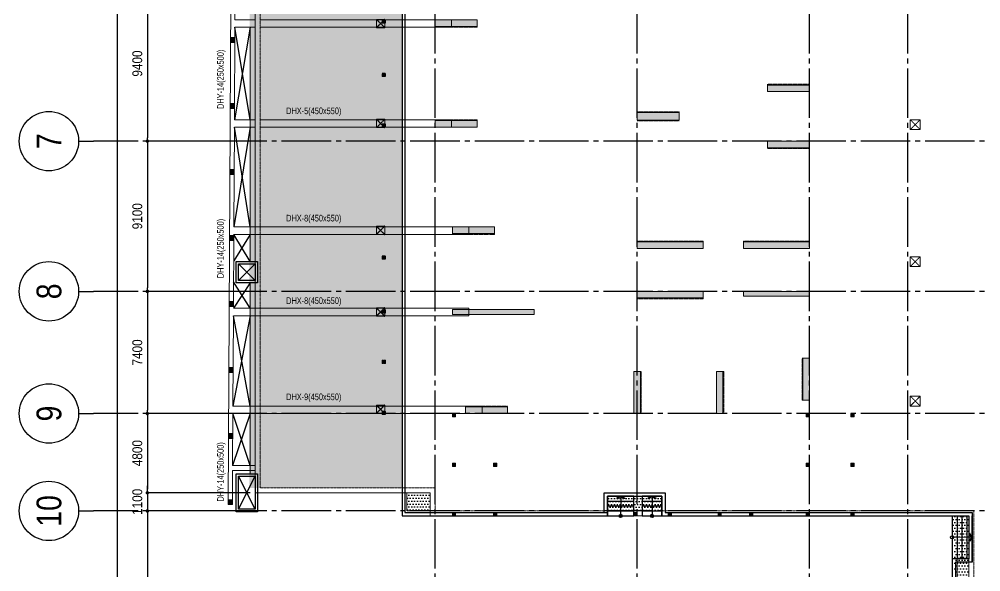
# Model space of a CAD drawing. Header units: millimetres. Extents: x 397144 to 10081729, y 99180 to 1327802.
# Drawn here: x 4924693 to 4982963, y 548975 to 582444 of the extents above; entities that cross this region are included whole.
import ezdxf
from ezdxf.enums import TextEntityAlignment as Align

# ---------------------------------------------------------------- set-up
doc = ezdxf.new("R2010")
doc.units = ezdxf.units.MM
doc.header["$PDSIZE"] = -10
for name, pattern in [('CHG_XX_Cot_Tang 1$0$CENTER', [20.2, 12.7, -2.5, 2.5, -2.5]), ('CHG_XX_Cot_Tang 1$0$CENTER2', [28.575, 19.05, -3.175, 3.175, -3.175]), ('CHG_XX_Cot_Tang 1$0$HIDDEN', [0.375, 0.25, -0.125]), ('CHG_XX_Cot_Tang 1$0$MB_Luoi truc$0$HTT Hidden 21', [3, 2, -1]), ('CHG_XX_Damsan_Tang 1_-0.150$0$HIDDEN', [0.375, 0.25, -0.125]), ('CHG_XX_Damsan_Tang 1_-0.150$0$HTT Hidden 10.5', [1.5, 1, -0.5]), ('CHG_XX_Luoi truc$0$MB_Luoi truc$0$Center101', [13, 10, -1, 1, -1])]:
    doc.linetypes.add(name, pattern=pattern)
doc.layers.get('0').update_dxf_attribs({"linetype": 'CONTINUOUS'})
doc.layers.get('Defpoints').update_dxf_attribs({"color": 12, "linetype": 'CONTINUOUS'})
for name, color, linetype in [("CHG_XX_Cot_Tang 1$0$'S_Concrete_Center_1", 8, 'CHG_XX_Cot_Tang 1$0$CENTER2'), ("CHG_XX_Cot_Tang 1$0$'S_General_Hatch_8", 8, 'CONTINUOUS'), ("CHG_XX_Cot_Tang 1$0$'S_Steel_ Bold", 8, 'CONTINUOUS'), ('CHG_XX_Cot_Tang 1$0$cot 500 dung +850', 1, 'CONTINUOUS'), ('CHG_XX_Cot_Tang 1$0$mb_cot tang 1-3$0$Concrete Line', 6, 'CONTINUOUS'), ('CHG_XX_Cot_Tang 1$0$Vach VH3', 3, 'CONTINUOUS'), ("CHG_XX_Damsan_Tang 1_-0.150$0$'S_General_Hatch_8", 8, 'CONTINUOUS'), ('CHG_XX_Damsan_Tang 1_-0.150$0$DTE-H-GDRAIN WATER', 1, 'CHG_XX_Damsan_Tang 1_-0.150$0$HTT Hidden 10.5'), ('CHG_XX_Luoi truc$0$Grid', 34, 'CONTINUOUS'), ('CHG_XX_Luoi truc$0$Grid Line', 8, 'CHG_XX_Luoi truc$0$MB_Luoi truc$0$Center101'), ('dim', 1, 'CONTINUOUS')]:
    doc.layers.add(name, color=color, linetype=linetype)
for name, color, linetype, lineweight in [("CHG_XX_Cot_Tang 1$0$'S_Steel_Cont_2 Normal", 2, 'CONTINUOUS', 25), ("CHG_XX_Cot_Tang 1$0$'S_Steel_Cont_2 Normal_Plate", 150, 'CONTINUOUS', 15), ('CHG_XX_Cot_Tang 1$0$Cot thep', 51, 'CONTINUOUS', 15), ('CHG_XX_Cot_Tang 1$0$MB_Luoi truc$0$Dim 300', 1, 'CONTINUOUS', 5), ('CHG_XX_Cot_Tang 1$0$Net thay Tuong', 3, 'CONTINUOUS', 20), ('CHG_XX_Cot_Tang 1$0$NS-Pier', 150, 'CONTINUOUS', 9), ('CHG_XX_Cot_Tang 1$0$NS-Pier @ 1', 150, 'CONTINUOUS', 9), ('CHG_XX_Cot_Tang 1$0$NS-Pier @ 100', 150, 'CONTINUOUS', 9), ('CHG_XX_Cot_Tang 1$0$NS-Pier @ 150', 150, 'CONTINUOUS', 9), ('CHG_XX_Cot_Tang 1$0$NS-Pier @ 200', 150, 'CONTINUOUS', 9), ('CHG_XX_Cot_Tang 1$0$NS-Pier @ 350', 150, 'CONTINUOUS', 9), ('CHG_XX_Cot_Tang 1$0$S_Concrete_Cont_2 Normal', 2, 'CONTINUOUS', 13), ("CHG_XX_Damsan_Tang 1_-0.150$0$'S_Concrete_Cont_2 Normal", 2, 'CONTINUOUS', 13), ("CHG_XX_Damsan_Tang 1_-0.150$0$'S_General_Hidden_1 Thin", 1, 'CHG_XX_Damsan_Tang 1_-0.150$0$HIDDEN', 18), ('CHG_XX_Damsan_Tang 1_-0.150$0$DBAO', 3, 'CONTINUOUS', 13), ('CHG_XX_Damsan_Tang 1_-0.150$0$DMo', 9, 'CHG_XX_Damsan_Tang 1_-0.150$0$HIDDEN', 9), ('TEXT', 7, 'CONTINUOUS', 15)]:
    doc.layers.add(name, color=color, linetype=linetype, lineweight=lineweight)
doc.styles.add('CHG_XX_Cot_Tang 1$0$MB_Luoi truc$0$Arial_C', font='arial.ttf', dxfattribs={"width": 0.85})
doc.styles.add('CHG_XX_Luoi truc$0$MB_Luoi truc$0$Grid A-F$0$VNI-HelveCB', font='VHELVCB_0.TTF')
doc.styles.add('TTP-HelCon', font='VHELVCN_0.TTF')
doc.dimstyles.new('CHG_XX_Cot_Tang 1$0$MB_Luoi truc$0$Dim 300 (A1-A2)', dxfattribs={"dimscale": 300, "dimtxt": 2, "dimasz": 0.7, "dimexe": 0, "dimexo": 1, "dimgap": 1, "dimtad": 1, "dimdec": 0, "dimzin": 12, "dimdsep": 46, "dimtxsty": 'CHG_XX_Cot_Tang 1$0$MB_Luoi truc$0$Arial_C', "dimblk": 'CHG_XX_Cot_Tang 1$0$MB_Luoi truc$0$_Dot', "dimcen": 1, "dimclrd": 256, "dimclre": 256, "dimclrt": 3, "dimadec": 0, "dimazin": 0, "dimtfac": 1, "dimtdec": 0, "dimtix": 1, "dimtmove": 2, "dimatfit": 3, "dimldrblk": 'CHG_XX_Cot_Tang 1$0$MB_Luoi truc$0$HTT Arrow 30', "dimfxl": 1, "dimtolj": 1, "dimtzin": 0, "dimarcsym": 0})

# ---------------------------------------------------------------- blocks, each defined once
blk = doc.blocks.new('CHG_XX_Cot_Tang 1$0$MB_Luoi truc$0$_Dot')
at = {"color": 0, "linetype": 'ByBlock', "lineweight": -2}
blk.add_line((-0.5, 0), (-1, 0), dxfattribs=at)
at = {"color": 0, "linetype": 'ByBlock', "const_width": 0.5}
blk.add_lwpolyline([(-0.25, 0, 1), (0.25, 0, 1)], format="xyb", close=True, dxfattribs=at)
blk = doc.blocks.new('*D831')
at = {"layer": 'CHG_XX_Cot_Tang 1$0$MB_Luoi truc$0$Dim 300', "lineweight": -2, "transparency": 16777216}
for p, q in [((-11200, 116150), (-17432, 116150)), ((-17432, 115940), (-17432, 106960)), ((-11200, 106750), (-17432, 106750))]:
    blk.add_line(p, q, dxfattribs=at)
at = {"layer": 'Defpoints', "color": 0, "transparency": 16777216}
for p in [(-10900, 116150), (-17432, 106750), (-10900, 106750)]:
    blk.add_point(p, dxfattribs=at)
at = {"layer": 'CHG_XX_Cot_Tang 1$0$MB_Luoi truc$0$Dim 300', "lineweight": -2, "transparency": 16777216, "xscale": 210, "yscale": 210, "zscale": 210}
for p, rotation in [((-17432, 116150), 90), ((-17432, 106750), 270)]:
    blk.add_blockref('CHG_XX_Cot_Tang 1$0$MB_Luoi truc$0$_Dot', p, dxfattribs=dict(at, rotation=rotation))
at = {"layer": 'CHG_XX_Cot_Tang 1$0$MB_Luoi truc$0$Dim 300', "color": 3, "transparency": 16777216, "insert": (-18039, 111450), "char_height": 600, "attachment_point": 5, "rotation": 90, "style": 'CHG_XX_Cot_Tang 1$0$MB_Luoi truc$0$Arial_C'}
blk.add_mtext('\\A1;9400', dxfattribs=at)
blk = doc.blocks.new('CHG_XX_Cot_Tang 1$0$MB_Luoi truc$0$HTT Arrow 30')
blk.add_hatch(color=256).paths.add_polyline_path([(-2.5, 0.375), (-2.5, -0.375), (0, 0)])
at = {"color": 0, "linetype": 'ByBlock', "lineweight": -2}
for p, q in [((0, 0), (-2.5, 0.375)), ((-2.5, -0.375), (-2.5, 0.375)), ((0, 0), (-2.5, -0.375))]:
    blk.add_line(p, q, dxfattribs=at)
blk = doc.blocks.new('*D832')
at = {"layer": 'CHG_XX_Cot_Tang 1$0$MB_Luoi truc$0$Dim 300', "lineweight": -2, "transparency": 16777216}
for p, q in [((-11200, 106750), (-17432, 106750)), ((-17432, 106540), (-17432, 97860)), ((-11200, 97650), (-17432, 97650))]:
    blk.add_line(p, q, dxfattribs=at)
at = {"layer": 'Defpoints', "color": 0, "transparency": 16777216}
for p in [(-10900, 106750), (-17432, 97650), (-10900, 97650)]:
    blk.add_point(p, dxfattribs=at)
at = {"layer": 'CHG_XX_Cot_Tang 1$0$MB_Luoi truc$0$Dim 300', "lineweight": -2, "transparency": 16777216, "xscale": 210, "yscale": 210, "zscale": 210}
for p, rotation in [((-17432, 106750), 90), ((-17432, 97650), 270)]:
    blk.add_blockref('CHG_XX_Cot_Tang 1$0$MB_Luoi truc$0$_Dot', p, dxfattribs=dict(at, rotation=rotation))
at = {"layer": 'CHG_XX_Cot_Tang 1$0$MB_Luoi truc$0$Dim 300', "color": 3, "transparency": 16777216, "insert": (-18039, 102200), "char_height": 600, "attachment_point": 5, "rotation": 90, "style": 'CHG_XX_Cot_Tang 1$0$MB_Luoi truc$0$Arial_C'}
blk.add_mtext('\\A1;9100', dxfattribs=at)
blk = doc.blocks.new('*D833')
at = {"layer": 'CHG_XX_Cot_Tang 1$0$MB_Luoi truc$0$Dim 300', "lineweight": -2, "transparency": 16777216}
for p, q in [((-11200, 97650), (-17432, 97650)), ((-17432, 97440), (-17432, 90460)), ((-11200, 90250), (-17432, 90250))]:
    blk.add_line(p, q, dxfattribs=at)
at = {"layer": 'Defpoints', "color": 0, "transparency": 16777216}
for p in [(-10900, 97650), (-17432, 90250), (-10900, 90250)]:
    blk.add_point(p, dxfattribs=at)
at = {"layer": 'CHG_XX_Cot_Tang 1$0$MB_Luoi truc$0$Dim 300', "lineweight": -2, "transparency": 16777216, "xscale": 210, "yscale": 210, "zscale": 210}
for p, rotation in [((-17432, 97650), 90), ((-17432, 90250), 270)]:
    blk.add_blockref('CHG_XX_Cot_Tang 1$0$MB_Luoi truc$0$_Dot', p, dxfattribs=dict(at, rotation=rotation))
at = {"layer": 'CHG_XX_Cot_Tang 1$0$MB_Luoi truc$0$Dim 300', "color": 3, "transparency": 16777216, "insert": (-18039, 93950), "char_height": 600, "attachment_point": 5, "rotation": 90, "style": 'CHG_XX_Cot_Tang 1$0$MB_Luoi truc$0$Arial_C'}
blk.add_mtext('\\A1;7400', dxfattribs=at)
blk = doc.blocks.new('*D834')
at = {"layer": 'CHG_XX_Cot_Tang 1$0$MB_Luoi truc$0$Dim 300', "lineweight": -2, "transparency": 16777216}
for p, q in [((-11200, 90250), (-17432, 90250)), ((-17432, 90040), (-17432, 85660)), ((-11200, 85450), (-17432, 85450))]:
    blk.add_line(p, q, dxfattribs=at)
at = {"layer": 'Defpoints', "color": 0, "transparency": 16777216}
for p in [(-10900, 90250), (-17432, 85450), (-10900, 85450)]:
    blk.add_point(p, dxfattribs=at)
at = {"layer": 'CHG_XX_Cot_Tang 1$0$MB_Luoi truc$0$Dim 300', "lineweight": -2, "transparency": 16777216, "xscale": 210, "yscale": 210, "zscale": 210}
for p, rotation in [((-17432, 90250), 90), ((-17432, 85450), 270)]:
    blk.add_blockref('CHG_XX_Cot_Tang 1$0$MB_Luoi truc$0$_Dot', p, dxfattribs=dict(at, rotation=rotation))
at = {"layer": 'CHG_XX_Cot_Tang 1$0$MB_Luoi truc$0$Dim 300', "color": 3, "transparency": 16777216, "insert": (-18039, 87850), "char_height": 600, "attachment_point": 5, "rotation": 90, "style": 'CHG_XX_Cot_Tang 1$0$MB_Luoi truc$0$Arial_C'}
blk.add_mtext('\\A1;4800', dxfattribs=at)
blk = doc.blocks.new('*D835')
at = {"layer": 'CHG_XX_Cot_Tang 1$0$MB_Luoi truc$0$Dim 300', "lineweight": -2, "transparency": 16777216}
for p, q in [((-17432, 85660), (-17432, 85870)), ((-11200, 85450), (-17432, 85450)), ((-17432, 85450), (-17432, 84350)), ((-11200, 84350), (-17432, 84350)), ((-17432, 84140), (-17432, 83930))]:
    blk.add_line(p, q, dxfattribs=at)
at = {"layer": 'Defpoints', "color": 0, "transparency": 16777216}
for p in [(-10900, 85450), (-17432, 84350), (-10900, 84350)]:
    blk.add_point(p, dxfattribs=at)
at = {"layer": 'CHG_XX_Cot_Tang 1$0$MB_Luoi truc$0$Dim 300', "lineweight": -2, "transparency": 16777216, "xscale": 210, "yscale": 210, "zscale": 210}
for p, rotation in [((-17432, 85450), 270), ((-17432, 84350), 90)]:
    blk.add_blockref('CHG_XX_Cot_Tang 1$0$MB_Luoi truc$0$_Dot', p, dxfattribs=dict(at, rotation=rotation))
at = {"layer": 'CHG_XX_Cot_Tang 1$0$MB_Luoi truc$0$Dim 300', "color": 3, "transparency": 16777216, "insert": (-18039, 84900), "char_height": 600, "attachment_point": 5, "rotation": 90, "style": 'CHG_XX_Cot_Tang 1$0$MB_Luoi truc$0$Arial_C'}
blk.add_mtext('\\A1;1100', dxfattribs=at)
blk = doc.blocks.new('*D836')
at = {"layer": 'CHG_XX_Cot_Tang 1$0$MB_Luoi truc$0$Dim 300', "lineweight": -2, "transparency": 16777216}
for p, q in [((-11200, 84350), (-17432, 84350)), ((-17432, 84140), (-17432, 74060)), ((-11200, 73850), (-17432, 73850))]:
    blk.add_line(p, q, dxfattribs=at)
at = {"layer": 'Defpoints', "color": 0, "transparency": 16777216}
for p in [(-10900, 84350), (-17432, 73850), (-10900, 73850)]:
    blk.add_point(p, dxfattribs=at)
at = {"layer": 'CHG_XX_Cot_Tang 1$0$MB_Luoi truc$0$Dim 300', "lineweight": -2, "transparency": 16777216, "xscale": 210, "yscale": 210, "zscale": 210}
for p, rotation in [((-17432, 84350), 90), ((-17432, 73850), 270)]:
    blk.add_blockref('CHG_XX_Cot_Tang 1$0$MB_Luoi truc$0$_Dot', p, dxfattribs=dict(at, rotation=rotation))
at = {"layer": 'CHG_XX_Cot_Tang 1$0$MB_Luoi truc$0$Dim 300', "color": 3, "transparency": 16777216, "insert": (-18039, 79100), "char_height": 600, "attachment_point": 5, "rotation": 90, "style": 'CHG_XX_Cot_Tang 1$0$MB_Luoi truc$0$Arial_C'}
blk.add_mtext('\\A1;10500', dxfattribs=at)
blk = doc.blocks.new('*D845')
at = {"layer": 'CHG_XX_Cot_Tang 1$0$MB_Luoi truc$0$Dim 300', "lineweight": -2, "transparency": 16777216}
for p, q in [((-11200, 163400), (-19232, 163400)), ((-19232, -8790), (-19232, 163190)), ((-11200, -9000), (-19232, -9000))]:
    blk.add_line(p, q, dxfattribs=at)
at = {"layer": 'Defpoints', "color": 0, "transparency": 16777216}
for p in [(-19232, 163400), (-10900, 163400), (-10900, -9000)]:
    blk.add_point(p, dxfattribs=at)
at = {"layer": 'CHG_XX_Cot_Tang 1$0$MB_Luoi truc$0$Dim 300', "lineweight": -2, "transparency": 16777216, "xscale": 210, "yscale": 210, "zscale": 210}
for p, rotation in [((-19232, 163400), 90), ((-19232, -9000), 270)]:
    blk.add_blockref('CHG_XX_Cot_Tang 1$0$MB_Luoi truc$0$_Dot', p, dxfattribs=dict(at, rotation=rotation))
at = {"layer": 'CHG_XX_Cot_Tang 1$0$MB_Luoi truc$0$Dim 300', "color": 3, "transparency": 16777216, "insert": (-19839, 77200), "char_height": 600, "attachment_point": 5, "rotation": 90, "style": 'CHG_XX_Cot_Tang 1$0$MB_Luoi truc$0$Arial_C'}
blk.add_mtext('\\A1;172400', dxfattribs=at)
blk = doc.blocks.new('*U882')
at = {"layer": 'CHG_XX_Cot_Tang 1$0$NS-Pier @ 1'}
h = blk.add_hatch(color=256, dxfattribs=at)
h.dxf.hatch_style = 1
h.paths.add_polyline_path([(400, 0), (0, 0), (0, -2550), (400, -2550)])
at = {"layer": 'CHG_XX_Cot_Tang 1$0$NS-Pier @ 100'}
h = blk.add_hatch(color=256, dxfattribs=at)
h.dxf.hatch_style = 1
h.paths.add_polyline_path([(400, 0), (0, 0), (0, -2550), (400, -2550)])
at = {"layer": 'CHG_XX_Cot_Tang 1$0$NS-Pier @ 150'}
h = blk.add_hatch(color=256, dxfattribs=at)
h.dxf.hatch_style = 1
h.paths.add_polyline_path([(400, 0), (0, 0), (0, -2550), (400, -2550)])
at = {"layer": 'CHG_XX_Cot_Tang 1$0$NS-Pier @ 200'}
h = blk.add_hatch(color=256, dxfattribs=at)
h.dxf.hatch_style = 1
h.paths.add_polyline_path([(400, 0), (0, 0), (0, -2550), (400, -2550)])
at = {"layer": 'CHG_XX_Cot_Tang 1$0$NS-Pier @ 350'}
h = blk.add_hatch(color=256, dxfattribs=at)
h.dxf.hatch_style = 1
h.paths.add_polyline_path([(400, 0), (0, 0), (0, -2550), (400, -2550)])
blk = doc.blocks.new('CHG_XX_Cot_Tang 1$0$Block A_C450x2250')
at = {"layer": 'CHG_XX_Cot_Tang 1$0$NS-Pier', "color": 9, "linetype": 'CHG_XX_Cot_Tang 1$0$MB_Luoi truc$0$HTT Hidden 21'}
blk.add_lwpolyline([(0, 0), (-50, 0), (-50, -2550), (0, -2550)], dxfattribs=at)
at = {"layer": 'CHG_XX_Cot_Tang 1$0$NS-Pier'}
blk.add_lwpolyline([(400, -2550), (0, -2550), (0, 0), (400, 0)], close=True, dxfattribs=at)
blk.add_blockref('*U882', (0, 0), dxfattribs=at)
blk = doc.blocks.new('CHG_XX_Cot_Tang 1$0$Block A_C4950x300')
at = {"layer": 'CHG_XX_Cot_Tang 1$0$NS-Pier', "true_color": 0xed1f24}
h = blk.add_hatch(color=240, dxfattribs=at)
h.dxf.hatch_style = 1
h.paths.add_polyline_path([(4953, -300), (4950, 0), (0, 0), (3, -300)])
at = {"layer": 'CHG_XX_Cot_Tang 1$0$NS-Pier'}
blk.add_lwpolyline([(4953, -300), (4950, 0), (0, 0), (3, -300)], close=True, dxfattribs=at)
blk = doc.blocks.new('CHG_XX_Cot_Tang 1$0$HoBoi_C600x600')
at = {"layer": 'CHG_XX_Cot_Tang 1$0$NS-Pier', "linetype": 'CHG_XX_Cot_Tang 1$0$MB_Luoi truc$0$HTT Hidden 21'}
for p, q in [((300, 300), (-300, -300)), ((-300, 300), (300, -300))]:
    blk.add_line(p, q, dxfattribs=at)
at = {"layer": 'CHG_XX_Cot_Tang 1$0$NS-Pier'}
blk.add_lwpolyline([(300, -300), (300, 300), (-300, 300), (-300, -300)], close=True, dxfattribs=at)
blk = doc.blocks.new('CHG_XX_Cot_Tang 1$0$500x500')
at = {"color": 1, "linetype": 'CHG_XX_Cot_Tang 1$0$MB_Luoi truc$0$HTT Hidden 21'}
for p, q in [((250, 250), (-250, -250)), ((-250, 250), (250, -250))]:
    blk.add_line(p, q, dxfattribs=at)
at = {"layer": 'CHG_XX_Cot_Tang 1$0$NS-Pier', "color": 1}
blk.add_lwpolyline([(250, -250), (250, 250), (-250, 250), (-250, -250)], close=True, dxfattribs=at)
blk = doc.blocks.new('*U869')
at = {"layer": "CHG_XX_Cot_Tang 1$0$'S_Steel_ Bold", "linetype": 'CHG_XX_Cot_Tang 1$0$CENTER', "ltscale": 0.05}
for p, q in [((-13, 0), (13, 0)), ((0, 13), (0, -13))]:
    blk.add_line(p, q, dxfattribs=at)
at = {"layer": "CHG_XX_Cot_Tang 1$0$'S_Steel_ Bold", "color": 1}
blk.add_circle((0, 0), 7, dxfattribs=at)
blk = doc.blocks.new('CHG_XX_Cot_Tang 1$0$A$C42BB3C5E')
at = {"color": 8, "linetype": 'CHG_XX_Cot_Tang 1$0$MB_Luoi truc$0$HTT Hidden 21'}
blk.add_lwpolyline([(-75, -113), (125, -113), (125, 87), (-75, 87)], close=True, dxfattribs=at)
at = {"layer": "CHG_XX_Cot_Tang 1$0$'S_Concrete_Center_1"}
for p, q in [((25, 63), (25, -88)), ((125, -13), (-83, -13))]:
    blk.add_line(p, q, dxfattribs=at)
at = {"layer": "CHG_XX_Cot_Tang 1$0$'S_Steel_Cont_2 Normal"}
blk.add_lwpolyline([(-37, -15, 0.414214), (-43, -21), (-43, -50), (-50, -50), (-50, 25), (-43, 25), (-43, -4, 0.414214), (-37, -10), (87, -10, 0.414214), (93, -4), (93, 25), (100, 25), (100, -50), (93, -50), (93, -21, 0.414214), (87, -15)], format="xyb", close=True, dxfattribs=at)
at = {"layer": "CHG_XX_Cot_Tang 1$0$'S_Steel_Cont_2 Normal_Plate"}
blk.add_lwpolyline([(115, 45), (115, -70), (-65, -70), (-65, 45)], close=True, dxfattribs=at)
at = {"layer": "CHG_XX_Cot_Tang 1$0$'S_Steel_ Bold"}
for p in [(-10, 20), (60, 20)]:
    blk.add_blockref('*U869', p, dxfattribs=at)
at = {"layer": "CHG_XX_Cot_Tang 1$0$'S_Steel_ Bold", "xscale": -1, "rotation": 180}
for p in [(-10, -45), (60, -45)]:
    blk.add_blockref('*U869', p, dxfattribs=at)
blk = doc.blocks.new('CHG_XX_Cot_Tang 1$0$net pergola')
at = {"layer": 'CHG_XX_Cot_Tang 1$0$Net thay Tuong'}
for p in [(-37543, 62513), (-37543, 59288), (-37543, 56213), (-37543, 48213), (-37542, 44938), (-37542, 41888), (-37543, 38813)]:
    blk.add_blockref('CHG_XX_Cot_Tang 1$0$A$C42BB3C5E', p, dxfattribs=at)
at = {"layer": 'CHG_XX_Cot_Tang 1$0$Net thay Tuong', "rotation": 90}
for p in [(-22279, 32625), (-20206, 32626), (-17181, 32626), (-15281, 32625)]:
    blk.add_blockref('CHG_XX_Cot_Tang 1$0$A$C42BB3C5E', p, dxfattribs=at)
blk = doc.blocks.new('CHG_XX_Cot_Tang 1$0$cot thong gio')
at = {"layer": 'CHG_XX_Cot_Tang 1$0$S_Concrete_Cont_2 Normal', "color": 3, "ltscale": 0.8}
blk.add_lwpolyline([(-100, -70), (100, -70), (100, 130), (-100, 130)], close=True, dxfattribs=at)
blk.add_solid([(-100, 130), (-100, -70), (100, 130), (100, -70)], dxfattribs=at)
blk = doc.blocks.new('CHG_XX_Cot_Tang 1$0$Block A_C10450x300')
at = {"layer": 'CHG_XX_Cot_Tang 1$0$NS-Pier', "true_color": 0x139b48}
h = blk.add_hatch(color=114, dxfattribs=at)
h.dxf.hatch_style = 1
h.paths.add_polyline_path([(6450, 100), (6450, -300), (10450, -300), (10450, 100)])
h.paths.add_polyline_path([(4000, -300), (4000, 100), (0, 100), (0, -300)])
at = {"layer": 'CHG_XX_Cot_Tang 1$0$NS-Pier', "color": 9, "linetype": 'CHG_XX_Cot_Tang 1$0$MB_Luoi truc$0$HTT Hidden 21'}
for points in [[(0, 100), (0, 150), (4000, 150), (4000, 100)], [(6450, 100), (6450, 150), (10450, 150), (10450, 100)]]:
    blk.add_lwpolyline(points, dxfattribs=at)
at = {"layer": 'CHG_XX_Cot_Tang 1$0$NS-Pier'}
for points in [[(0, 100), (4000, 100), (4000, -300), (0, -300)], [(6450, 100), (10450, 100), (10450, -300), (6450, -300)]]:
    blk.add_lwpolyline(points, close=True, dxfattribs=at)
blk = doc.blocks.new('*U885')
at = {"layer": 'CHG_XX_Cot_Tang 1$0$NS-Pier @ 1'}
h = blk.add_hatch(color=256, dxfattribs=at)
h.dxf.hatch_style = 1
h.paths.add_polyline_path([(225, 0), (-225, 0), (-225, -2550), (225, -2550)])
at = {"layer": 'CHG_XX_Cot_Tang 1$0$NS-Pier @ 100'}
h = blk.add_hatch(color=256, dxfattribs=at)
h.dxf.hatch_style = 1
h.paths.add_polyline_path([(225, 0), (-225, 0), (-225, -2550), (225, -2550)])
at = {"layer": 'CHG_XX_Cot_Tang 1$0$NS-Pier @ 150'}
h = blk.add_hatch(color=256, dxfattribs=at)
h.dxf.hatch_style = 1
h.paths.add_polyline_path([(225, 0), (-225, 0), (-225, -2550), (225, -2550)])
at = {"layer": 'CHG_XX_Cot_Tang 1$0$NS-Pier @ 200'}
h = blk.add_hatch(color=256, dxfattribs=at)
h.dxf.hatch_style = 1
h.paths.add_polyline_path([(225, 0), (-225, 0), (-225, -2550), (225, -2550)])
at = {"layer": 'CHG_XX_Cot_Tang 1$0$NS-Pier @ 350'}
h = blk.add_hatch(color=256, dxfattribs=at)
h.dxf.hatch_style = 1
h.paths.add_polyline_path([(225, 0), (-225, 0), (-225, -2550), (225, -2550)])
blk = doc.blocks.new('CHG_XX_Cot_Tang 1$0$450x2550_cen')
at = {"layer": 'CHG_XX_Cot_Tang 1$0$NS-Pier', "color": 9, "linetype": 'CHG_XX_Cot_Tang 1$0$MB_Luoi truc$0$HTT Hidden 21'}
for points in [[(-225, 0), (-275, 0), (-275, -2550), (-225, -2550)], [(225, 0), (275, 0), (275, -2550), (225, -2550)]]:
    blk.add_lwpolyline(points, dxfattribs=at)
at = {"layer": 'CHG_XX_Cot_Tang 1$0$NS-Pier'}
blk.add_lwpolyline([(225, -2550), (-225, -2550), (-225, 0), (225, 0)], close=True, dxfattribs=at)
blk.add_blockref('*U885', (0, 0), dxfattribs=at)
blk = doc.blocks.new('*U875')
at = {"layer": 'CHG_XX_Luoi truc$0$Grid Line'}
blk.add_line((0, 0), (0, 608), dxfattribs=at)
at = {"layer": 'CHG_XX_Luoi truc$0$Grid', "lineweight": -2, "style": 'CHG_XX_Luoi truc$0$MB_Luoi truc$0$Grid A-F$0$VNI-HelveCB'}
for tag, p in [('GRIDSUB', (0, 617)), ('GRID', (0, -9))]:
    blk.add_attdef(tag, text='', height=5, dxfattribs=at).set_placement(p, align=Align.MIDDLE)
blk = doc.blocks.new('*U876')
at = {"layer": 'CHG_XX_Luoi truc$0$Grid Line'}
blk.add_line((0, 0), (0, 608), dxfattribs=at)
at = {"layer": 'CHG_XX_Luoi truc$0$Grid', "lineweight": -2, "style": 'CHG_XX_Luoi truc$0$MB_Luoi truc$0$Grid A-F$0$VNI-HelveCB'}
for tag, p in [('GRIDSUB', (0, 617)), ('GRID', (0, -9))]:
    blk.add_attdef(tag, text='', height=5, dxfattribs=at).set_placement(p, align=Align.MIDDLE)
blk = doc.blocks.new('*U877')
at = {"layer": 'CHG_XX_Luoi truc$0$Grid', "lineweight": -2}
blk.add_line((0, 441), (0, 438), dxfattribs=at)
blk.add_circle((0, 447), 6, dxfattribs=at)
at = {"layer": 'CHG_XX_Luoi truc$0$Grid Line'}
blk.add_line((0, 0), (0, 438), dxfattribs=at)
at = {"layer": 'CHG_XX_Luoi truc$0$Grid', "lineweight": -2, "style": 'CHG_XX_Luoi truc$0$MB_Luoi truc$0$Grid A-F$0$VNI-HelveCB'}
for tag, p in [('GRIDSUB', (0, 447)), ('GRID', (0, -9))]:
    blk.add_attdef(tag, text='', height=5, dxfattribs=at).set_placement(p, align=Align.MIDDLE)
blk = doc.blocks.new('CHG_XX_Luoi truc')
at = {"layer": 'CHG_XX_Luoi truc$0$Grid', "xscale": 300, "yscale": 300, "zscale": 300}
for name, p in [('*U876', (0, -12747)), ('*U875', (12250, -12747)), ('*U875', (22700, -12747)), ('*U875', (28650, -12747))]:
    blk.add_blockref(name, p, dxfattribs=at)
at = {"layer": 'CHG_XX_Luoi truc$0$Grid'}
ref = blk.add_blockref('*U877', (110703, 106750), dxfattribs=dict(at, xscale=300.0000000000013, yscale=300.0000000000013, zscale=300.0000000000013, rotation=90))
ref.add_attrib('GRIDSUB', '7', dxfattribs={"lineweight": -2, "height": 1500, "rotation": 90, "style": 'CHG_XX_Luoi truc$0$MB_Luoi truc$0$Grid A-F$0$VNI-HelveCB'}).set_placement((-23397, 106750), align=Align.MIDDLE)
ref = blk.add_blockref('*U877', (110703, 97650), dxfattribs=dict(at, xscale=300.0000000000013, yscale=300.0000000000013, zscale=300.0000000000013, rotation=90))
ref.add_attrib('GRIDSUB', '8', dxfattribs={"lineweight": -2, "height": 1500, "rotation": 90, "style": 'CHG_XX_Luoi truc$0$MB_Luoi truc$0$Grid A-F$0$VNI-HelveCB'}).set_placement((-23397, 97650), align=Align.MIDDLE)
ref = blk.add_blockref('*U877', (110703, 90250), dxfattribs=dict(at, xscale=300.0000000000013, yscale=300.0000000000013, zscale=300.0000000000013, rotation=90))
ref.add_attrib('GRIDSUB', '9', dxfattribs={"lineweight": -2, "height": 1500, "rotation": 90, "style": 'CHG_XX_Luoi truc$0$MB_Luoi truc$0$Grid A-F$0$VNI-HelveCB'}).set_placement((-23397, 90250), align=Align.MIDDLE)
ref = blk.add_blockref('*U877', (110703, 84350), dxfattribs=dict(at, xscale=300.0000000000013, yscale=300.0000000000013, zscale=300.0000000000013, rotation=90))
ref.add_attrib('GRIDSUB', '10', dxfattribs={"lineweight": -2, "height": 1500, "rotation": 90, "style": 'CHG_XX_Luoi truc$0$MB_Luoi truc$0$Grid A-F$0$VNI-HelveCB'}).set_placement((-23397, 84350), align=Align.MIDDLE)
blk = doc.blocks.new('CHG_XX_Damsan_Tang 1_-0.150$0$cot rào')
at = {"layer": "CHG_XX_Damsan_Tang 1_-0.150$0$'S_Concrete_Cont_2 Normal", "ltscale": 0.8}
blk.add_lwpolyline([(-150, -125), (150, -125), (150, 125), (-150, 125)], close=True, dxfattribs=at)
at = {"layer": 'CHG_XX_Damsan_Tang 1_-0.150$0$DMo', "ltscale": 0.8}
blk.add_solid([(-150, 125), (-150, -125), (150, 125), (150, -125)], dxfattribs=at)
blk = doc.blocks.new('*U799')
at = {"layer": 'CHG_XX_Damsan_Tang 1_-0.150$0$DMo', "ltscale": 0.8, "rotation": 359.852939534937}
blk.add_blockref('CHG_XX_Damsan_Tang 1_-0.150$0$cot rào', (-25, -25), dxfattribs=at)
blk = doc.blocks.new('*U800')
at = {"layer": 'CHG_XX_Damsan_Tang 1_-0.150$0$DMo', "color": 0, "linetype": 'ByBlock', "lineweight": -2, "transparency": 16777216}
for p in [(0, 0), (4000, -10), (8000, -21), (12000, -31), (16000, -41), (20000, -51), (24000, -62), (28000, -72), (32000, -82), (36000, -92), (40000, -103)]:
    blk.add_blockref('*U799', p, dxfattribs=at)
blk = doc.blocks.new('CHG_XX_Damsan_Tang 1_-0.150$0$ho ga nuoc mua')
at = {"layer": 'CHG_XX_Damsan_Tang 1_-0.150$0$DTE-H-GDRAIN WATER', "color": 2, "linetype": 'Continuous', "ltscale": 0.5}
for p, q in [((-650, -650), (-650, 650)), ((-650, 650), (650, 650)), ((650, 650), (650, -650)), ((-500, 500), (500, -500)), ((-500, -500), (500, 500))]:
    blk.add_line(p, q, dxfattribs=at)
at = {"layer": 'CHG_XX_Damsan_Tang 1_-0.150$0$DTE-H-GDRAIN WATER'}
blk.add_line((650, -650), (-650, -650), dxfattribs=at)
at = {"layer": 'CHG_XX_Damsan_Tang 1_-0.150$0$DTE-H-GDRAIN WATER', "color": 2, "linetype": 'Continuous', "ltscale": 0.5, "flags": 128}
blk.add_lwpolyline([(-500, -500), (-500, 500), (500, 500), (500, -500)], close=True, dxfattribs=at)
blk = doc.blocks.new('CHG_XX_Damsan_Tang 1_-0.150$0$A$C1d321f71')
at = {"layer": 'CHG_XX_Damsan_Tang 1_-0.150$0$DTE-H-GDRAIN WATER', "color": 2, "linetype": 'Continuous'}
for p, q in [((-11900, 83550), (-10900, 85550)), ((-10900, 83550), (-11900, 85550))]:
    blk.add_line(p, q, dxfattribs=at)
at = {"layer": 'CHG_XX_Damsan_Tang 1_-0.150$0$DTE-H-GDRAIN WATER', "color": 2, "linetype": 'Continuous', "flags": 128}
for points in [[(-12050, 83400), (-12050, 85700), (-10750, 85700), (-10750, 83400)], [(-11900, 83550), (-11900, 85550), (-10900, 85550), (-10900, 83550)]]:
    blk.add_lwpolyline(points, close=True, dxfattribs=at)
at = {"layer": 'CHG_XX_Damsan_Tang 1_-0.150$0$DTE-H-GDRAIN WATER', "rotation": 90}
blk.add_blockref('CHG_XX_Damsan_Tang 1_-0.150$0$ho ga nuoc mua', (-11400, 97914), dxfattribs=at)
blk = doc.blocks.new('CHG_XX_Cot_Tang 1')
at = {"layer": 'CHG_XX_Cot_Tang 1$0$NS-Pier', "true_color": 0x139b48}
h = blk.add_hatch(color=114, dxfattribs=at)
h.dxf.hatch_style = 1
h.paths.add_polyline_path([(18700, 97650), (18700, 97350), (22700, 97350), (22700, 97650)])
h.paths.add_polyline_path([(16250, 97250), (16250, 97650), (12250, 97650), (12250, 97250)])
at = {"layer": "CHG_XX_Cot_Tang 1$0$'S_General_Hatch_8", "ltscale": 0.8}
for points in [[(12549.9, 84350), (13749.9, 84350)], [(12549.9, 84050), (13749.9, 84050)]]:
    blk.add_lwpolyline(points, dxfattribs=at)
at = {"layer": 'CHG_XX_Cot_Tang 1$0$NS-Pier', "linetype": 'Continuous', "ltscale": 5}
blk.add_line((32350, 84050), (-300, 84050), dxfattribs=at)
at = {"layer": 'CHG_XX_Cot_Tang 1$0$NS-Pier', "linetype": 'CHG_XX_Cot_Tang 1$0$HIDDEN', "ltscale": 5}
blk.add_line((32650, 84350), (100, 84350), dxfattribs=at)
at = {"layer": 'CHG_XX_Cot_Tang 1$0$NS-Pier', "linetype": 'Continuous', "ltscale": 5}
blk.add_lwpolyline([(-300, 85450), (-10900, 85450), (-10900, 163400), (99639.2, 163400), (106050, 158254.3), (106050, -6022), (103575.5, -9000), (32350, -9000), (32350, 84050), (-300, 84050)], close=True, dxfattribs=at)
at = {"layer": 'CHG_XX_Cot_Tang 1$0$NS-Pier', "linetype": 'CHG_XX_Cot_Tang 1$0$HIDDEN', "ltscale": 5}
blk.add_lwpolyline([(32650, 84350), (0, 84350), (0, 85750), (-10600, 85750), (-10600, 163100), (99533.7, 163100), (105750, 158110.4), (105750, -5913.6), (103434.7, -8700), (32650, -8700), (32650, 84350), (32650, -8700), (103404.7, -8700)], dxfattribs=at)
at = {"layer": 'CHG_XX_Cot_Tang 1$0$NS-Pier'}
for points in [[(12250, 97650), (16250, 97650), (16250, 97250), (12250, 97250)], [(18700, 97650), (22700, 97650), (22700, 97350), (18700, 97350)]]:
    blk.add_lwpolyline(points, close=True, dxfattribs=at)
at = {"layer": 'CHG_XX_Cot_Tang 1$0$NS-Pier', "color": 9, "linetype": 'CHG_XX_Cot_Tang 1$0$MB_Luoi truc$0$HTT Hidden 21'}
blk.add_lwpolyline([(12250, 97250), (12250, 97200), (16250, 97200), (16250, 97250)], dxfattribs=at)
at = {"layer": 'CHG_XX_Cot_Tang 1$0$Vach VH3'}
for p, q in [((-2000.3, 150650), (-2000.3, 84050)), ((-1800.3, 150450), (-1838.1, 84250)), ((10251.1, 85450), (13950, 85450)), ((10251.1, 84249.9), (10251.1, 85450)), ((10451.1, 84050), (10451.1, 85250)), ((10451.1, 85250), (13750, 85250)), ((13750, 85250), (13750, 84050)), ((13950, 85450), (13950, 84250)), ((-2000.3, 84050), (10451.1, 84050)), ((-1838.1, 84250), (10451.1, 84250)), ((13734.6, 84050), (32350, 84050)), ((13950, 84250), (32550, 84250)), ((32350, 84050), (32350, 81450)), ((32550, 84250), (32550, 81250)), ((32350, 81450), (31332.7, 81450)), ((31332.7, 81450), (31333, 79750)), ((32550, 81250), (31532.8, 81250)), ((31532.8, 81250), (31533, 79950))]:
    blk.add_line(p, q, dxfattribs=at)
at = {"layer": 'CHG_XX_Cot_Tang 1$0$cot 500 dung +850'}
for p in [(-3300, 113872.9), (-3298.5, 107822.9), (-3300, 101347.9), (-3300, 96397.9), (-3300, 90500)]:
    blk.add_blockref('CHG_XX_Cot_Tang 1$0$500x500', p, dxfattribs=at)
at = {"layer": 'CHG_XX_Cot_Tang 1$0$Cot thep'}
blk.add_blockref('CHG_XX_Cot_Tang 1$0$net pergola', (34418.2, 51500), dxfattribs=at)
at = {"layer": 'CHG_XX_Cot_Tang 1$0$mb_cot tang 1-3$0$Concrete Line'}
for p in [(29100, 107750), (29100, 99450), (29100, 91000)]:
    blk.add_blockref('CHG_XX_Cot_Tang 1$0$HoBoi_C600x600', p, dxfattribs=at)
at = {"layer": 'CHG_XX_Cot_Tang 1$0$NS-Pier'}
for name, p in [('CHG_XX_Luoi truc', (0, 0)), ('CHG_XX_Cot_Tang 1$0$Block A_C10450x300', (12250, 100550)), ('CHG_XX_Cot_Tang 1$0$Block A_C4950x300', (1050, 96550))]:
    blk.add_blockref(name, p, dxfattribs=at)
for name, p, rotation in [('CHG_XX_Cot_Tang 1$0$Block A_C450x2250', (0, 113700), 90.00000000000001), ('CHG_XX_Cot_Tang 1$0$450x2550_cen', (12250, 108250), 90), ('CHG_XX_Cot_Tang 1$0$Block A_C450x2250', (20150, 106350), 90.00000000000001), ('CHG_XX_Cot_Tang 1$0$Block A_C450x2250', (1050, 101150), 90.00000000000001), ('CHG_XX_Cot_Tang 1$0$Block A_C450x2250', (12450, 90250), 180), ('CHG_XX_Cot_Tang 1$0$Block A_C450x2250', (17450, 90250), 180)]:
    blk.add_blockref(name, p, dxfattribs=dict(at, rotation=rotation))
at = {"layer": 'CHG_XX_Cot_Tang 1$0$NS-Pier', "xscale": -1}
for p, rotation in [((20150, 110150), 90), ((0, 108000), 90), ((22300, 91050), 180), ((1850, 90650), 90)]:
    blk.add_blockref('CHG_XX_Cot_Tang 1$0$Block A_C450x2250', p, dxfattribs=dict(at, rotation=rotation))
at = {"layer": 'CHG_XX_Cot_Tang 1$0$S_Concrete_Cont_2 Normal'}
for p in [(1150.1, 90119.6), (22600, 90119.6), (25300, 90119.6), (1150, 87119.6), (3650, 87120), (22600, 87120), (25300, 87120), (1150, 84119.6), (3650, 84120), (22600, 84120), (25300, 84120)]:
    blk.add_blockref('CHG_XX_Cot_Tang 1$0$cot thong gio', p, dxfattribs=at)
at = {"layer": 'CHG_XX_Cot_Tang 1$0$MB_Luoi truc$0$Dim 300'}
for base, p1, p2, picture, middle in [((-19232.2, 163400), (-10900, -9000), (-10900, 163400), '*D845', (-19838.5, 77200)), ((-17432.2, 106750), (-10900, 116150), (-10900, 106750), '*D831', (-18038.5, 111450)), ((-17432.2, 97650), (-10900, 106750), (-10900, 97650), '*D832', (-18038.5, 102200)), ((-17432.2, 90250), (-10900, 97650), (-10900, 90250), '*D833', (-18038.5, 93950)), ((-17432.2, 85450), (-10900, 90250), (-10900, 85450), '*D834', (-18038.5, 87850)), ((-17432.2, 84350), (-10900, 85450), (-10900, 84350), '*D835', (-18038.5, 84900)), ((-17432.2, 73850), (-10900, 84350), (-10900, 73850), '*D836', (-18038.5, 79100))]:
    dim = blk.add_linear_dim(base=base, p1=p1, p2=p2, angle=90, dimstyle='CHG_XX_Cot_Tang 1$0$MB_Luoi truc$0$Dim 300 (A1-A2)', dxfattribs=at)
    dim.commit()
    dim.dimension.update_dxf_attribs({"geometry": picture, "text_midpoint": middle})
blk = doc.blocks.new('CHG_XX_Damsan_Tang 1_-0.150')
at = {"layer": "CHG_XX_Damsan_Tang 1_-0.150$0$'S_General_Hatch_8", "ltscale": 0.8}
h = blk.add_hatch(dxfattribs=at)
h.set_pattern_fill('DOTS', color=256, scale=111)
h.set_pattern_definition([(0, (0, -50), (88.10625, 176.2125), [0, -176.2125])])
h.paths.add_polyline_path([(-11198.1763, 144205.00043), (-10900, 144205.00043), (-11198.1763, 144503.17672)], flags=17)
h.paths.add_polyline_path([(-11198.1763, 145355.00043), (-10750, 145355.00043), (-10750, 144055.00043), (-11198.1763, 144055.00043), (-11259.63543, 85730.72957), (-2000.30814, 85750), (-2000.30814, 150600), (-11198.1763, 150600)])
h = blk.add_hatch(dxfattribs=at)
h.set_pattern_fill('DOTS', color=256, scale=111)
h.set_pattern_definition([(0, (-64063.8, -79702.9), (88.10625, 176.2125), [0, -176.2125])])
h.paths.add_polyline_path([(-1700.30814, 84350), (-300, 84350), (-300, 85450), (-1700.30814, 85450)])
h = blk.add_hatch(dxfattribs=at)
h.set_pattern_fill('DOTS', color=256, scale=111)
h.set_pattern_definition([(0, (-51249.93, -79896.08), (88.10625, 176.2125), [0, -176.2125])])
h.paths.add_polyline_path([(10451.11164, 84350), (13734.63778, 84350), (13734.63778, 85250.00014), (10451.11164, 85250.0003)])
for points in [[(11250.59963, 85250.01404), (10995.45076, 85119.3743), (11074.30466, 85072.09461)], [(11250.59963, 85250.01404), (11505.74867, 85119.37463), (11426.89483, 85072.09484)], [(13149.99998, 85250.00014), (12894.85112, 85119.3604), (12973.70501, 85072.08071)], [(13149.99998, 85250.11003), (13405.14902, 85119.47062), (13326.29519, 85072.19083)], [(32532.71481, 82749.85439), (32402.07507, 83005.00326), (32354.79538, 82926.14937)], [(32532.71481, 82749.85439), (32402.0754, 82494.70536), (32354.79561, 82573.55919)]]:
    blk.add_hatch(color=256, dxfattribs=at).paths.add_polyline_path(points)
h = blk.add_hatch(dxfattribs=at)
h.set_pattern_fill('DOTS', color=256, scale=111)
h.set_pattern_definition([(0, (-31066.04, -84687.33), (88.10625, 176.2125), [0, -176.2125])])
h.paths.add_polyline_path([(31532.98635, 79950.03626), (32350, 79950.04644), (32350, 84050.00004), (31332.71481, 84049.99973)])
at = {"layer": "CHG_XX_Damsan_Tang 1_-0.150$0$'S_Concrete_Cont_2 Normal", "ltscale": 0.8}
for p, q in [((-12526.19555, 84780.44757), (-12111.51905, 165125.53986)), ((-12124.86836, 114100), (-12109.38478, 117100.00001)), ((-12156.09358, 108050.00001), (-12127.1909, 113650)), ((-12189.64133, 101550), (-12158.41611, 107600.00001)), ((-12214.51743, 96730.16422), (-12191.96387, 101100)), ((-11203.62469, 86619.99999), (-11203.62469, 98164.14208)), ((-12245.64027, 90700), (-12217.38274, 96175)), ((-12264.22056, 87100.00042), (-12247.96281, 90250)), ((-12276.19888, 84779.15729), (-12265.76892, 86800.00042)), ((-12276.19222, 84780.44757), (-12526.19555, 84780.44757))]:
    blk.add_line(p, q, dxfattribs=at)
at = {"layer": "CHG_XX_Damsan_Tang 1_-0.150$0$'S_Concrete_Cont_2 Normal", "ltscale": 10}
for p, q in [((-10900.00195, 113650), (-12127.31993, 113650)), ((-10900.00195, 114100), (-12124.86836, 114100)), ((-11200.92827, 99464.14208), (-11197.95018, 113650)), ((-10900.00195, 108050.00001), (-12156.09358, 108050.00001)), ((-10900.00195, 107600.00001), (-12158.41611, 107600.00001)), ((-10900, 101550), (-12189.64133, 101550)), ((-10900, 101100), (-12192.0929, 101100)), ((-10900, 96175), (-12217.51177, 96175)), ((-10900, 96625), (-12214.93117, 96625)), ((-11203.62469, 90700), (-12245.64027, 90700)), ((2850, 90700), (-2000.30814, 90700)), ((2850, 90700), (2850, 90250)), ((-11203.62469, 90250), (-12248.09184, 90250)), ((2850, 90250), (-2000.28075, 90250)), ((-11203.62469, 87100.00042), (-12264.22056, 87100.00042)), ((-11203.62469, 86800.00042), (-12265.76892, 86800.00042))]:
    blk.add_line(p, q, dxfattribs=at)
at = {"layer": "CHG_XX_Damsan_Tang 1_-0.150$0$'S_Concrete_Cont_2 Normal", "ltscale": 10, "flags": 128}
for points in [[(-1800.20696, 114100.0066), (1000.08753, 114100), (1000.08753, 113650), (-1800.20421, 113650.0066)], [(-1800.1903, 108050.0066), (1000.10419, 108050.00001), (1000.10419, 107600.00001), (-1800.18755, 107600.0066)], [(-1800.29449, 101550.0066), (2050, 101550), (2050, 101100), (-1800.29174, 101100.0066)], [(-1800.29449, 96625.0066), (2052, 96625), (2052, 96175), (-1800.29174, 96175.0066)]]:
    blk.add_lwpolyline(points, dxfattribs=at)
at = {"layer": "CHG_XX_Damsan_Tang 1_-0.150$0$'S_General_Hatch_8", "ltscale": 0.8}
for p, q in [((-11198.04769, 113650), (-12155.96452, 108050.00001)), ((-11199.12581, 108050.00001), (-12127.1909, 113650)), ((-11198.00808, 107600.00001), (-12189.64133, 101550)), ((-11200.49038, 101550), (-12158.41611, 107600.00001)), ((-11197.96569, 101100), (-12200.21313, 99501.67515)), ((-11200.92827, 99464.14208), (-12192.0929, 101100)), ((-11197.94691, 98164.14208), (-12214.93117, 96625)), ((-11203.62469, 96625), (-12206.82297, 98220.99332)), ((-11203.62469, 96175), (-12245.51124, 90700)), ((-11203.62469, 90700), (-12217.38274, 96175)), ((-11203.62469, 90250), (-12264.22056, 87100.00042)), ((-11197.87077, 87100.00042), (-12247.96281, 90250))]:
    blk.add_line(p, q, dxfattribs=at)
for points in [[(12049.9997, 84050.0003), (12049.9997, 85250.0003), (10451.11164, 85250.0003), (10451.11164, 84050.0003)], [(13749.99997, 84050.00014), (13749.99997, 85250.00014), (12550, 85250.00014), (12550, 84050.00014)]]:
    blk.add_lwpolyline(points, close=True, dxfattribs=at)
for points in [[(11250.59963, 85250.01404), (10995.45076, 85119.3743), (11074.30466, 85072.09461), (11250.59963, 85250.01404)], [(11250.59963, 85250.01404), (11250.51171, 84049.98657)], [(11250.59963, 85250.01404), (11505.74867, 85119.37463), (11426.89483, 85072.09484), (11250.59963, 85250.01404)], [(13149.99998, 85250.00014), (12894.85112, 85119.3604), (12973.70501, 85072.08071), (13149.99998, 85250.00014)], [(13149.99998, 85250.11003), (13149.91207, 84050.08256)], [(13149.99998, 85250.11003), (13405.14902, 85119.47062), (13326.29519, 85072.19083), (13149.99998, 85250.11003)], [(10451.11164, 84950.0003), (12049.9997, 84950.0003)], [(10451.11164, 84650.0003), (12049.9997, 84650.0003)], [(12550, 84950.00014), (13749.99997, 84950.00014)], [(12550, 84650.00014), (13749.99997, 84650.00014)], [(10451.11164, 84350.0003), (12049.9997, 84350.0003)], [(12550, 84350.00014), (13749.99997, 84350.00014)], [(12550, 84050.00014), (13749.99997, 84050.00014)], [(31332.71481, 84050), (31332.71481, 81450)], [(31632.71481, 84049.97802), (31632.71481, 81450)], [(31932.71481, 84049.95604), (31932.71481, 81450)], [(32232.71481, 84049.93407), (32232.71481, 81450)], [(32532.71481, 84049.93407), (32532.71481, 81450)], [(32532.71481, 82749.85439), (31332.60492, 82750.10167)], [(32532.71481, 82749.85439), (32402.07507, 83005.00326), (32354.79538, 82926.14937), (32532.71481, 82749.85439)], [(32532.71481, 82749.85439), (32402.0754, 82494.70536), (32354.79561, 82573.55919), (32532.71481, 82749.85439)], [(32532.71481, 81450), (32532.71481, 81250)]]:
    blk.add_lwpolyline(points, dxfattribs=at)
for centre in [(11250.51171, 84050.09645), (13149.91207, 84050.08256), (31332.71481, 82750.10167)]:
    blk.add_circle(centre, 100, dxfattribs=at)
at = {"layer": "CHG_XX_Damsan_Tang 1_-0.150$0$'S_General_Hidden_1 Thin", "ltscale": 10}
for p, q in [((-1800.0857, 114100.0066), (-10600.00195, 114100)), ((-1800.08295, 113650.0066), (-10600.00195, 113650)), ((-1800.0524, 108050.0066), (-10600.00195, 108050.00001)), ((-1800.04965, 107600.0066), (-10600.00195, 107600.00001)), ((-1800.01661, 101550.0066), (-10900, 101550)), ((-1800.01386, 101100.0066), (-10900, 101100)), ((-1799.9895, 96625.0066), (-10900, 96625)), ((-1799.98675, 96175.0066), (-10900, 96175)), ((-2000.30814, 90700), (-11197.89793, 90700)), ((-2000.30814, 90250), (-11197.89466, 90250)), ((-10900, 87100.00042), (-11203.57178, 87100.00042)), ((-10900, 86800.00042), (-11205.12013, 86800.00042)), ((-1700.30814, 84350), (-1700.30814, 85450)), ((-300, 84350), (-1700.30814, 84350)), ((31632.71481, 80050), (31632.71481, 84050))]:
    blk.add_line(p, q, dxfattribs=at)
at = {"layer": 'CHG_XX_Damsan_Tang 1_-0.150$0$DBAO', "ltscale": 0.8}
for p, q in [((-2000.30814, 84050), (-2000.30814, 85450)), ((-300, 84050), (-2000.30814, 84050)), ((31332.71481, 79750), (31332.71481, 84049.99973))]:
    blk.add_line(p, q, dxfattribs=at)
at = {"layer": "CHG_XX_Damsan_Tang 1_-0.150$0$'S_General_Hatch_8", "ltscale": 0.8}
for name, p in [('CHG_XX_Cot_Tang 1', (0, 0)), ('CHG_XX_Damsan_Tang 1_-0.150$0$A$C1d321f71', (0, 899.97721))]:
    blk.add_blockref(name, p, dxfattribs=at)
at = {"layer": 'CHG_XX_Damsan_Tang 1_-0.150$0$DMo', "rotation": 269.8513485305743}
blk.add_blockref('*U800', (-12168.37786, 124855.42874), dxfattribs=at)

msp = doc.modelspace()

# ---------------------------------------------------------------- block references
at = {"layer": 'dim', "ltscale": 1500}
msp.add_blockref('CHG_XX_Damsan_Tang 1_-0.150', (4949890.3198, 468310.40972), dxfattribs=at)

# ---------------------------------------------------------------- texts
at = {"layer": 'TEXT', "color": 6, "style": 'TTP-HelCon', "width": 0.85}
for p in [(4937087.19649, 577006.28005), (4937087.19649, 566758.9263), (4937087.19649, 553228.0562)]:
    msp.add_text('DHY-14(250x500)', height=400, rotation=90, dxfattribs=at).set_placement(p)
for s, p in [('DHX-5(450x550)', (4940869.84673, 576696.22151)), ('DHX-8(450x550)', (4940869.84673, 570196.22151)), ('DHX-8(450x550)', (4940869.84673, 565196.22151)), ('DHX-9(450x550)', (4940869.84673, 559371.2215))]:
    msp.add_text(s, height=400, dxfattribs=at).set_placement(p)

doc.saveas('drawing.dxf')
